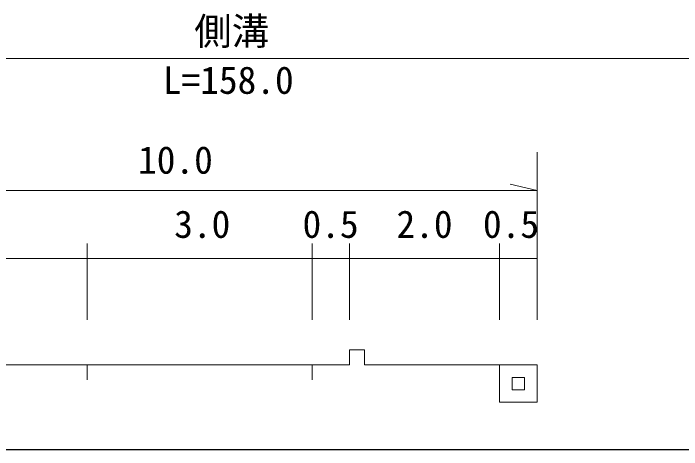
# Model space of a CAD drawing. Units: millimetres, scale not verified. Extents: x 40000 to 680000, y 20000 to 380000.
# Drawn here: x 197472 to 242036, y 205000 to 234080 of the extents above; entities that cross this region are included whole.
import ezdxf
from ezdxf.enums import TextEntityAlignment as Align

# ---------------------------------------------------------------- set-up
doc = ezdxf.new("R2010")
doc.units = ezdxf.units.MM
doc.header["$LTSCALE"] = 1000
for name, color, linetype, lineweight in [('M-BGD', 7, 'Continuous', 13), ('M-STR-HTXT', 7, 'Continuous', 13), ('M-TTL-BAND', 7, 'Continuous', 25)]:
    doc.layers.add(name, color=color, linetype=linetype, lineweight=lineweight)
doc.styles.add('ＭＳ ゴシック', font='')
doc.styles.get('ＭＳ ゴシック').set_extended_font_data('MS Gothic')

msp = doc.modelspace()

# ---------------------------------------------------------------- linework, layer by layer
at = {"layer": 'M-BGD'}
for p, q in [((232396, 213655), (232396, 224833)), ((232396, 222278), (230595, 222703)), ((182396, 222278), (232396, 222278)), ((202396, 213655), (202396, 218742)), ((217396, 213655), (217396, 218742)), ((219896, 213655), (219896, 218742)), ((229896, 213655), (229896, 218742)), ((182396, 217742), (232396, 217742)), ((219896, 211655), (220896, 211655)), ((219896, 210655), (219896, 211655)), ((220896, 210655), (220896, 211655)), ((179896, 210655), (219896, 210655)), ((202396, 209655), (202396, 210655)), ((217396, 209655), (217396, 210655)), ((220896, 210655), (232396, 210655)), ((229896, 208155), (229896, 210655)), ((232396, 208155), (232396, 210655)), ((230726, 209815), (231566, 209815)), ((230726, 208985), (230726, 209815)), ((231566, 208985), (231566, 209815)), ((230726, 208985), (231566, 208985)), ((229896, 208155), (232396, 208155))]:
    msp.add_line(p, q, dxfattribs=at)
at = {"layer": 'M-STR-HTXT'}
msp.add_line((62799, 231075), (321227, 231075), dxfattribs=at)
at = {"layer": 'M-TTL-BAND'}
msp.add_line((40000, 205000), (579000, 205000), dxfattribs=at)

# ---------------------------------------------------------------- texts
at = {"layer": 'M-BGD', "style": 'ＭＳ ゴシック'}
for s, p in [('10.0', (208280, 224310)), ('3.0', (210067, 220031)), ('0.5', (218625, 220031)), ('2.0', (224890, 220031)), ('0.5', (230656, 220031))]:
    msp.add_text(s, height=1833, dxfattribs=at).set_placement(p, align=Align.MIDDLE_CENTER)
at = {"layer": 'M-STR-HTXT', "style": 'ＭＳ ゴシック'}
for s, p in [('側溝', (212032, 231427)), ('L=158.0', (211802, 228165))]:
    msp.add_text(s, height=1833, dxfattribs=at).set_placement(p, align=Align.BOTTOM_CENTER)

doc.saveas('drawing.dxf')
